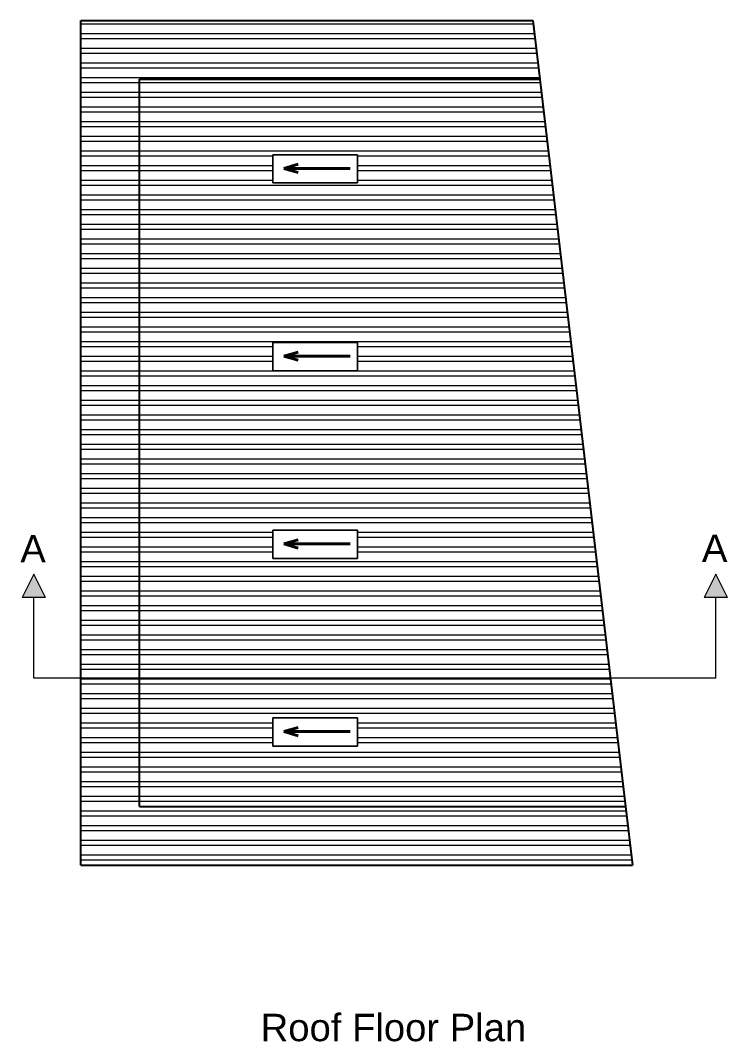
# Model space of a CAD drawing. Header units: inches. Extents: x 54699 to 80583, y -8431 to -3547.
# Drawn here: x 79860 to 80221, y -4621 to -4099 of the extents above; entities that cross this region are included whole.
import ezdxf

# ---------------------------------------------------------------- set-up
doc = ezdxf.new("R2010")
doc.units = ezdxf.units.IN
doc.header["$LTSCALE"] = 0.5
doc.header["$MEASUREMENT"] = 0
for name, color, linetype, lineweight in [('DIM_LINE', 173, 'Continuous', 20), ('door', 202, 'Continuous', 5), ('Toilet', 7, 'Continuous', 25), ('WALL - A', 1, 'Continuous', 40)]:
    doc.layers.add(name, color=color, linetype=linetype, lineweight=lineweight)
doc.styles.get("Standard").update_dxf_attribs({"font": 'arial.ttf'})
pattern_1 = [(180, (5323.19, 639.3444), (-4e-16, -7.5), []), (180, (5320.69, 641.8444), (-4e-16, -7.5), [])]

msp = doc.modelspace()

# ---------------------------------------------------------------- hatches: boundary and pattern name
at = {"linetype": 'ByBlock', "lineweight": 5}
for points in [[(79866.49, -4382.08), (79872.49, -4394.08), (79860.49, -4394.08)], [(80215.43, -4382.08), (80221.43, -4394.08), (80209.43, -4394.08)]]:
    msp.add_hatch(color=7, dxfattribs=at).paths.add_polyline_path(points)
at = {"layer": 'DIM_LINE'}
h = msp.add_hatch(dxfattribs=at)
h.set_pattern_fill('ANSI32', color=256, scale=20, angle=135)
h.set_pattern_definition(pattern_1)
h.paths.add_polyline_path([(79920.49, -4128.97), (80125.36, -4128.97), (80121.83, -4098.97), (79890.49, -4098.97), (79890.49, -4435.25), (79920.49, -4435.25)])
h = msp.add_hatch(dxfattribs=at)
h.set_pattern_fill('ANSI32', color=256, scale=20, angle=135)
h.set_pattern_definition(pattern_1)
h.paths.add_polyline_path([(80125.36, -4128.97), (79920.49, -4128.97), (79920.49, -4435.25), (80161.43, -4435.25)])
h.paths.add_polyline_path([(80032.15, -4359.62), (80032.15, -4374.07), (79988.82, -4374.07), (79988.82, -4359.62)], flags=16)
h.paths.add_polyline_path([(80032.15, -4278.07), (79988.82, -4278.07), (79988.82, -4263.62), (80032.15, -4263.62)], flags=16)
h.paths.add_polyline_path([(80032.15, -4182.07), (79988.82, -4182.07), (79988.82, -4167.62), (80032.15, -4167.62)], flags=16)
h = msp.add_hatch(dxfattribs=at)
h.set_pattern_fill('ANSI32', color=256, scale=20, angle=135)
h.set_pattern_definition(pattern_1)
h.paths.add_polyline_path([(79920.49, -4500.97), (79920.49, -4435.25), (79890.49, -4435.25), (79890.49, -4530.97), (80172.7, -4530.97), (80169.17, -4500.97)])
h = msp.add_hatch(dxfattribs=at)
h.set_pattern_fill('ANSI32', color=256, scale=20, angle=135)
h.set_pattern_definition(pattern_1)
h.paths.add_polyline_path([(80161.43, -4435.25), (79920.49, -4435.25), (79920.49, -4500.97), (80169.17, -4500.97)])
h.paths.add_polyline_path([(80032.15, -4470.07), (79988.82, -4470.07), (79988.82, -4455.62), (80032.15, -4455.62)], flags=16)

# ---------------------------------------------------------------- linework, layer by layer
at = {"color": 7, "linetype": 'ByBlock', "lineweight": 5}
for p, q in [((79866.49, -4382.08), (79860.49, -4394.08)), ((79872.49, -4394.08), (79866.49, -4382.08)), ((80215.43, -4382.08), (80209.43, -4394.08)), ((80221.43, -4394.08), (80215.43, -4382.08)), ((79872.49, -4394.08), (79860.49, -4394.08)), ((79866.49, -4435.25), (79866.49, -4394.08)), ((80221.43, -4394.08), (80209.43, -4394.08)), ((80215.43, -4435.25), (80215.43, -4394.08)), ((80215.43, -4435.25), (79866.49, -4435.25))]:
    msp.add_line(p, q, dxfattribs=at)
at = {"layer": 'DIM_LINE'}
for points in [[(79988.82, -4167.62), (79988.82, -4182.07), (80032.15, -4182.07), (80032.15, -4167.62)], [(79988.82, -4263.62), (79988.82, -4278.07), (80032.15, -4278.07), (80032.15, -4263.62)], [(79988.82, -4359.62), (79988.82, -4374.07), (80032.15, -4374.07), (80032.15, -4359.62)], [(79988.82, -4455.62), (79988.82, -4470.07), (80032.15, -4470.07), (80032.15, -4455.62)]]:
    msp.add_lwpolyline(points, close=True, dxfattribs=at)
at = {"layer": 'door', "ltscale": 0.5}
for points in [[(80032.15, -4167.62), (80032.15, -4182.07), (79988.82, -4182.07), (79988.82, -4167.62)], [(80032.15, -4263.62), (80032.15, -4278.07), (79988.82, -4278.07), (79988.82, -4263.62)], [(80032.15, -4359.62), (80032.15, -4374.07), (79988.82, -4374.07), (79988.82, -4359.62)], [(80032.15, -4455.62), (80032.15, -4470.07), (79988.82, -4470.07), (79988.82, -4455.62)]]:
    msp.add_lwpolyline(points, close=True, dxfattribs=at)
at = {"layer": 'Toilet'}
for p, q in [((79890.49, -4530.97), (79890.49, -4098.97)), ((79890.49, -4098.97), (80121.83, -4098.97)), ((80121.83, -4098.97), (80125.36, -4128.97)), ((79920.49, -4500.97), (79920.49, -4128.97)), ((79920.49, -4128.97), (80125.36, -4128.97)), ((80125.36, -4128.97), (80169.17, -4500.97)), ((79920.49, -4500.97), (80169.17, -4500.97)), ((80169.17, -4500.97), (80172.7, -4530.97)), ((79890.49, -4530.97), (80172.7, -4530.97))]:
    msp.add_line(p, q, dxfattribs=at)
at = {"layer": 'WALL - A'}
for p, q in [((79994.41, -4174.65), (80001.7, -4172.53)), ((80028.38, -4174.65), (79994.41, -4174.65)), ((79994.41, -4174.65), (80001.7, -4176.78)), ((79994.41, -4270.65), (80001.7, -4268.53)), ((80028.38, -4270.65), (79994.41, -4270.65)), ((79994.41, -4270.65), (80001.7, -4272.78)), ((79994.41, -4366.65), (80001.7, -4364.53)), ((80028.38, -4366.65), (79994.41, -4366.65)), ((79994.41, -4366.65), (80001.7, -4368.78)), ((79994.41, -4462.65), (80001.7, -4460.53)), ((80028.38, -4462.65), (79994.41, -4462.65)), ((79994.41, -4462.65), (80001.7, -4464.78))]:
    msp.add_line(p, q, dxfattribs=at)

# ---------------------------------------------------------------- texts
at = {"color": 7, "linetype": 'ByBlock', "lineweight": 5, "char_height": 14}
for s, insert, width, attachment_point in [('A', (79872.61, -4362.14), 26.5803, 3), ('A', (80221.34, -4361.85), 26.5803, 3), ('{\\fArial CE|b0|i0|c0|p34;Roof\\fArial CE|b0|i0|c238|p34; Floor Plan}', (80050.47, -4614.04), 235.547, 5)]:
    msp.add_mtext(s, dxfattribs=dict(at, insert=insert, width=width, attachment_point=attachment_point))

doc.saveas('drawing.dxf')
